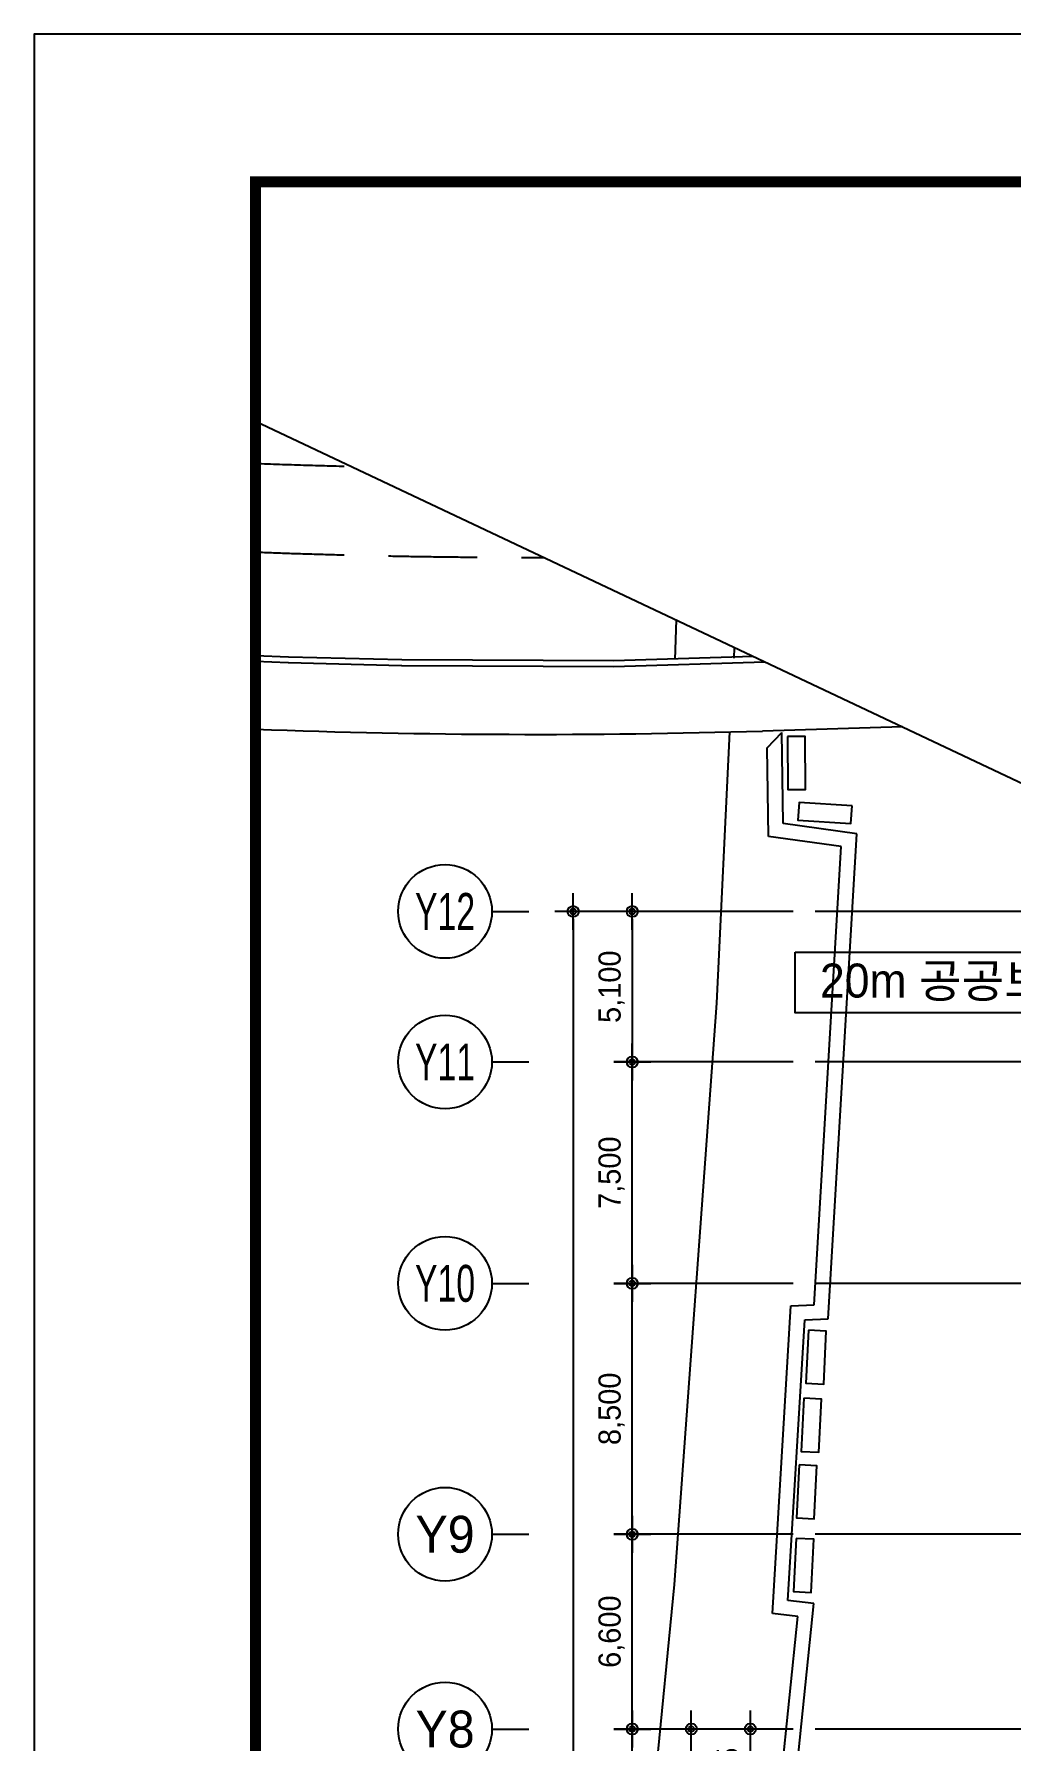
# Model space of a CAD drawing. Header units: metres. Extents: x 630750 to 860239, y 578133 to 726633.
# Drawn here: x 630750 to 663824, y 668810 to 726633 of the extents above; entities that cross this region are included whole.
import ezdxf
from ezdxf.enums import TextEntityAlignment as Align

# ---------------------------------------------------------------- set-up
doc = ezdxf.new("R2010")
doc.units = ezdxf.units.M
doc.linetypes.add('DASHED4', pattern=[4.5, 3, -1.5])
doc.layers.get('Defpoints').update_dxf_attribs({"color": 8})
for name, color, linetype in [('001dmp-FORM', 7, 'Continuous'), ('0block-1', 7, 'Continuous'), ('A-DIM', 7, 'Continuous'), ('A-ELE-3', 3, 'Continuous'), ('A-ETC-ROAD-STRP', 251, 'Continuous'), ('A-GRID-DIMS', 14, 'Continuous'), ('A-HAT', 8, 'Continuous'), ('A-TXT-M', 3, 'Continuous'), ('DIM', 7, 'Continuous'), ('HYUN', 7, 'Continuous')]:
    doc.layers.add(name, color=color, linetype=linetype)
doc.layers.add('A-CEN-1', color=1, linetype='Continuous', plot=False)
doc.styles.add('TEXT(돋음)', font='')
doc.styles.add('돋움', font='')
doc.styles.get('TEXT(돋음)').set_extended_font_data('Dotum')
doc.styles.get('돋움').set_extended_font_data('Dotum')
doc.dimstyles.new('DIM250', dxfattribs={"dimscale": 250, "dimtxt": 3, "dimasz": 1, "dimexe": 2, "dimexo": 3, "dimgap": 1, "dimtad": 1, "dimdec": 0, "dimzin": 0, "dimdsep": 46, "dimlunit": 6, "dimtxsty": 'TEXT(돋음)', "dimblk": 'Z_DOT', "dimcen": 2.5, "dimdle": 2, "dimclrd": 256, "dimclre": 256, "dimclrt": 3, "dimadec": 0, "dimazin": 0, "dimtfac": 1, "dimtdec": 0, "dimtix": 1, "dimtmove": 2, "dimatfit": 3, "dimldrblk": 'Z_DOT', "dimfxl": 1, "dimtolj": 1, "dimtzin": 0, "dimarcsym": 0})

# ---------------------------------------------------------------- blocks, each defined once
blk = doc.blocks.new('중간 단면 대지')
at = {"layer": '0block-1'}
for p, q in [((864119, 410578), (864557, 419767)), ((864119, 410578), (864557, 419767)), ((862688, 390881), (864119, 410578)), ((862688, 390881), (864119, 410578)), ((860765, 371225), (862688, 390881)), ((860765, 371225), (862688, 390881))]:
    blk.add_line(p, q, dxfattribs=at)
at = {"layer": 'A-ELE-3'}
for p, q in [((864119, 410578), (864557, 419767)), ((862688, 390881), (864119, 410578)), ((860765, 371225), (862688, 390881))]:
    blk.add_line(p, q, dxfattribs=at)
blk.add_lwpolyline([(870404, 419939), (865660, 419798)], dxfattribs=at)
blk.add_arc((858002, 677184), 257500, 267.88552, 271.70423, dxfattribs=at)
at = {"layer": 'A-ETC-ROAD-STRP', "ltscale": 1000}
for p, q in [((862746, 423559), (862692, 422225)), ((864710, 422631), (864696, 422270)), ((865824, 419230), (866316, 419742)), ((865873, 416229), (865824, 419230)), ((866366, 416666), (866316, 419742)), ((868857, 416319), (866366, 416666)), ((868330, 415888), (865873, 416229)), ((867419, 400362), (868330, 415888)), ((867892, 399886), (868857, 416319)), ((866000, 389905), (866623, 400320)), ((866623, 400320), (867419, 400362)), ((866527, 390345), (867096, 399844)), ((867096, 399844), (867892, 399886)), ((867403, 390239), (866527, 390345)), ((865365, 375206), (866856, 389802)), ((865820, 374746), (867403, 390239)), ((866856, 389802), (866000, 389905))]:
    blk.add_line(p, q, dxfattribs=at)
for points in [[(866511, 419612), (866523, 417812), (867123, 417816), (867111, 419616)], [(868698, 417260), (866902, 417378), (866863, 416779), (868659, 416662)], [(867223, 399498), (867137, 397700), (867736, 397671), (867823, 399469)], [(867059, 397190), (866973, 395392), (867573, 395363), (867659, 397161)], [(866901, 394937), (866815, 393139), (867415, 393110), (867501, 394908)], [(866803, 392442), (866717, 390644), (867316, 390615), (867402, 392413)]]:
    blk.add_lwpolyline(points, close=True, dxfattribs=at)
at = {"layer": 'A-ETC-ROAD-STRP', "linetype": 'DASHED4', "ltscale": 1000}
for centre, radius, start, end in [((858002, 677184), 248500, 267.8089, 268.55531), ((858045, 677380), 251701, 267.82693, 270.04873)]:
    blk.add_arc(centre, radius, start, end, dxfattribs=at)
at = {"layer": 'A-HAT'}
for p, q in [((848501, 422159), (849607, 422115)), ((849610, 422115), (853443, 422023)), ((860634, 421988), (865748, 422140)), ((853447, 422023), (860627, 421988))]:
    blk.add_line(p, q, dxfattribs=at)
at = {"layer": 'A-TXT-M'}
blk.add_lwpolyline([(866771, 412310), (881823, 412310), (881823, 410255), (866771, 410255)], close=True, dxfattribs=at)
at = {"layer": 'HYUN'}
for p, q in [((848501, 422359), (849615, 422315)), ((849615, 422315), (853448, 422223)), ((853448, 422223), (860628, 422188)), ((860628, 422188), (865350, 422328))]:
    blk.add_line(p, q, dxfattribs=at)
at = {"layer": 'A-TXT-M', "style": '돋움'}
blk.add_text('20m 공공보행도로', height=1152, rotation=0, dxfattribs=at).set_placement((867611, 410767))
blk = doc.blocks.new('Z_DOT')
at = {"layer": 'DIM', "color": 7}
for p, q in [((0, -2.5), (0, 2.5)), ((-2.5, 0), (2.5, 0))]:
    blk.add_line(p, q, dxfattribs=at)
for radius in [0.75, 0.375]:
    blk.add_circle((0, 0), radius, dxfattribs=at)
blk = doc.blocks.new('*D57')
at = {"layer": 'A-DIM', "lineweight": -2, "transparency": 16777216}
for p, q in [((656453, 669210), (652503, 669210)), ((653003, 664810), (653003, 668960)), ((656453, 664560), (652503, 664560))]:
    blk.add_line(p, q, dxfattribs=at)
at = {"layer": 'Defpoints', "color": 0, "transparency": 16777216}
for p in [(653003, 669210), (657203, 669210), (657203, 664560)]:
    blk.add_point(p, dxfattribs=at)
at = {"layer": 'A-DIM', "lineweight": -2, "transparency": 16777216, "xscale": 250, "yscale": 250, "zscale": 250}
for p, rotation in [((653003, 669210), 90), ((653003, 664560), 270)]:
    blk.add_blockref('Z_DOT', p, dxfattribs=dict(at, rotation=rotation))
at = {"layer": 'A-DIM', "color": 3, "transparency": 16777216, "insert": (652305, 666885), "char_height": 750, "attachment_point": 5, "rotation": 90, "style": 'TEXT(돋음)'}
blk.add_mtext('\\A1;4,650', dxfattribs=at)
blk = doc.blocks.new('*D59')
at = {"layer": 'A-DIM', "lineweight": -2, "transparency": 16777216}
for p, q in [((656453, 669210), (654503, 669210)), ((655003, 665745), (655003, 668960)), ((656453, 665495), (654503, 665495))]:
    blk.add_line(p, q, dxfattribs=at)
at = {"layer": 'Defpoints', "color": 0, "transparency": 16777216}
for p in [(655003, 669210), (657203, 669210), (657203, 665495)]:
    blk.add_point(p, dxfattribs=at)
at = {"layer": 'A-DIM', "lineweight": -2, "transparency": 16777216, "xscale": 250, "yscale": 250, "zscale": 250}
for p, rotation in [((655003, 669210), 90), ((655003, 665495), 270)]:
    blk.add_blockref('Z_DOT', p, dxfattribs=dict(at, rotation=rotation))
at = {"layer": 'A-DIM', "color": 3, "transparency": 16777216, "insert": (654305, 667353), "char_height": 750, "attachment_point": 5, "rotation": 90, "style": 'TEXT(돋음)'}
blk.add_mtext('\\A1;3,715', dxfattribs=at)
blk = doc.blocks.new('*D63')
at = {"layer": 'A-DIM', "lineweight": -2, "transparency": 16777216}
for p, q in [((656453, 669210), (650503, 669210)), ((651003, 659560), (651003, 668960)), ((656453, 659310), (650503, 659310))]:
    blk.add_line(p, q, dxfattribs=at)
at = {"layer": 'Defpoints', "color": 0, "transparency": 16777216}
for p in [(651003, 669210), (657203, 669210), (657203, 659310)]:
    blk.add_point(p, dxfattribs=at)
at = {"layer": 'A-DIM', "lineweight": -2, "transparency": 16777216, "xscale": 250, "yscale": 250, "zscale": 250}
for p, rotation in [((651003, 669210), 90), ((651003, 659310), 270)]:
    blk.add_blockref('Z_DOT', p, dxfattribs=dict(at, rotation=rotation))
at = {"layer": 'A-DIM', "color": 3, "transparency": 16777216, "insert": (650305, 664260), "char_height": 750, "attachment_point": 5, "rotation": 90, "style": 'TEXT(돋음)'}
blk.add_mtext('\\A1;9,900', dxfattribs=at)
blk = doc.blocks.new('*D64')
at = {"layer": 'A-DIM', "lineweight": -2, "transparency": 16777216}
for p, q in [((656453, 675810), (650503, 675810)), ((651003, 669460), (651003, 675560)), ((656453, 669210), (650503, 669210))]:
    blk.add_line(p, q, dxfattribs=at)
at = {"layer": 'Defpoints', "color": 0, "transparency": 16777216}
for p in [(651003, 675810), (657203, 675810), (657203, 669210)]:
    blk.add_point(p, dxfattribs=at)
at = {"layer": 'A-DIM', "lineweight": -2, "transparency": 16777216, "xscale": 250, "yscale": 250, "zscale": 250}
for p, rotation in [((651003, 675810), 90), ((651003, 669210), 270)]:
    blk.add_blockref('Z_DOT', p, dxfattribs=dict(at, rotation=rotation))
at = {"layer": 'A-DIM', "color": 3, "transparency": 16777216, "insert": (650305, 672510), "char_height": 750, "attachment_point": 5, "rotation": 90, "style": 'TEXT(돋음)'}
blk.add_mtext('\\A1;6,600', dxfattribs=at)
blk = doc.blocks.new('*D65')
at = {"layer": 'A-DIM', "lineweight": -2, "transparency": 16777216}
for p, q in [((656453, 684310), (650503, 684310)), ((651003, 676060), (651003, 684060)), ((656453, 675810), (650503, 675810))]:
    blk.add_line(p, q, dxfattribs=at)
at = {"layer": 'Defpoints', "color": 0, "transparency": 16777216}
for p in [(651003, 684310), (657203, 684310), (657203, 675810)]:
    blk.add_point(p, dxfattribs=at)
at = {"layer": 'A-DIM', "lineweight": -2, "transparency": 16777216, "xscale": 250, "yscale": 250, "zscale": 250}
for p, rotation in [((651003, 684310), 90), ((651003, 675810), 270)]:
    blk.add_blockref('Z_DOT', p, dxfattribs=dict(at, rotation=rotation))
at = {"layer": 'A-DIM', "color": 3, "transparency": 16777216, "insert": (650305, 680060), "char_height": 750, "attachment_point": 5, "rotation": 90, "style": 'TEXT(돋음)'}
blk.add_mtext('\\A1;8,500', dxfattribs=at)
blk = doc.blocks.new('*D66')
at = {"layer": 'A-DIM', "lineweight": -2, "transparency": 16777216}
for p, q in [((656453, 691810), (650503, 691810)), ((651003, 684560), (651003, 691560)), ((656453, 684310), (650503, 684310))]:
    blk.add_line(p, q, dxfattribs=at)
at = {"layer": 'Defpoints', "color": 0, "transparency": 16777216}
for p in [(651003, 691810), (657203, 691810), (657203, 684310)]:
    blk.add_point(p, dxfattribs=at)
at = {"layer": 'A-DIM', "lineweight": -2, "transparency": 16777216, "xscale": 250, "yscale": 250, "zscale": 250}
for p, rotation in [((651003, 691810), 90), ((651003, 684310), 270)]:
    blk.add_blockref('Z_DOT', p, dxfattribs=dict(at, rotation=rotation))
at = {"layer": 'A-DIM', "color": 3, "transparency": 16777216, "insert": (650305, 688060), "char_height": 750, "attachment_point": 5, "rotation": 90, "style": 'TEXT(돋음)'}
blk.add_mtext('\\A1;7,500', dxfattribs=at)
blk = doc.blocks.new('*D67')
at = {"layer": 'A-DIM', "lineweight": -2, "transparency": 16777216}
for p, q in [((656453, 696910), (648503, 696910)), ((649003, 696660), (649003, 627376)), ((656453, 627126), (648503, 627126))]:
    blk.add_line(p, q, dxfattribs=at)
at = {"layer": 'Defpoints', "color": 0, "transparency": 16777216}
for p in [(657203, 696910), (649003, 627126), (657203, 627126)]:
    blk.add_point(p, dxfattribs=at)
at = {"layer": 'A-DIM', "lineweight": -2, "transparency": 16777216, "xscale": 250, "yscale": 250, "zscale": 250}
for p, rotation in [((649003, 696910), 90), ((649003, 627126), 270)]:
    blk.add_blockref('Z_DOT', p, dxfattribs=dict(at, rotation=rotation))
at = {"layer": 'A-DIM', "color": 3, "transparency": 16777216, "insert": (648305, 662018), "char_height": 750, "attachment_point": 5, "rotation": 90, "style": 'TEXT(돋음)'}
blk.add_mtext('\\A1;69,784', dxfattribs=at)
blk = doc.blocks.new('주열마킹')
blk.add_line((0, 5), (0, 0))
blk.add_circle((0, 11.35), 6.35)
at = {"color": 3, "style": '돋움'}
blk.add_attdef('NO', text='', height=5, dxfattribs=at).set_placement((0, 11.35), align=Align.MIDDLE_CENTER)
blk = doc.blocks.new('*D34')
at = {"layer": 'A-DIM', "lineweight": -2, "transparency": 16777216}
for p, q in [((656453, 696910), (650503, 696910)), ((651003, 696660), (651003, 692060)), ((656453, 691810), (650503, 691810))]:
    blk.add_line(p, q, dxfattribs=at)
at = {"layer": 'Defpoints', "color": 0, "transparency": 16777216}
for p in [(657203, 696910), (651003, 691810), (657203, 691810)]:
    blk.add_point(p, dxfattribs=at)
at = {"layer": 'A-DIM', "lineweight": -2, "transparency": 16777216, "xscale": 250, "yscale": 250, "zscale": 250}
for p, rotation in [((651003, 696910), 90), ((651003, 691810), 270)]:
    blk.add_blockref('Z_DOT', p, dxfattribs=dict(at, rotation=rotation))
at = {"layer": 'A-DIM', "color": 3, "transparency": 16777216, "insert": (650305, 694360), "char_height": 750, "attachment_point": 5, "rotation": 90, "style": 'TEXT(돋음)'}
blk.add_mtext('\\A1;5,100', dxfattribs=at)
blk = doc.blocks.new('xref-sheet(건축)')
at = {"layer": '001dmp-FORM', "color": 30}
blk.add_lwpolyline([(8410, 5940), (0, 5940), (0, 0), (8410, 0)], close=True, dxfattribs=at)
at = {"layer": '001dmp-FORM', "const_width": 15}
blk.add_lwpolyline([(300, 200), (300, 5740), (8210, 5740), (8210, 200)], close=True, dxfattribs=at)

msp = doc.modelspace()

# ---------------------------------------------------------------- linework, layer by layer
at = {"layer": 'A-CEN-1', "linetype": 'Continuous', "ltscale": 0.1}
msp.add_line((727704.4, 696910.2, 0), (657202.6, 696910.2, 0), dxfattribs=at)
at = {"layer": 'A-CEN-1', "linetype": 'Continuous'}
for p, q in [((795684.4, 691810.2, 0), (657202.6, 691810.2, 0)), ((795684.4, 684310.2, 0), (657202.6, 684310.2, 0)), ((795684.4, 675810.2, 0), (657202.6, 675810.2, 0)), ((795684.4, 669210.2, 0), (657202.6, 669210.2, 0))]:
    msp.add_line(p, q, dxfattribs=at)
at = {"layer": 'A-DIM', "elevation": 0}
msp.add_lwpolyline([(638250, 713518.2), (671021.4, 698027.4), (670646.6, 697115.1), (672227.8, 698547.1), (671864.7, 697628.8), (687368.2, 690300.4)], dxfattribs=at)

# ---------------------------------------------------------------- block references
at = {"xscale": 24.9999912600033, "yscale": 24.99999123637099, "zscale": 24.99999123690949}
msp.add_blockref('xref-sheet(건축)', (630750, 578132.8), dxfattribs=at)
at = {"layer": 'A-GRID-DIMS'}
ref = msp.add_blockref('주열마킹', (647502.6, 696910.5, 0), dxfattribs=dict(at, xscale=250, yscale=250, zscale=250, rotation=90))
ref.add_attrib('NO', 'Y12', dxfattribs={"layer": '0', "color": 3, "height": 1250, "style": '돋움', "width": 0.7}).set_placement((644665.1, 696910.5, 0), align=Align.MIDDLE_CENTER)
ref = msp.add_blockref('주열마킹', (647502.6, 691810.5, 0), dxfattribs=dict(at, xscale=250, yscale=250, zscale=250, rotation=90))
ref.add_attrib('NO', 'Y11', dxfattribs={"layer": '0', "color": 3, "height": 1250, "style": '돋움', "width": 0.7}).set_placement((644665.1, 691810.5, 0), align=Align.MIDDLE_CENTER)
ref = msp.add_blockref('주열마킹', (647502.6, 684310.5, 0), dxfattribs=dict(at, xscale=250, yscale=250, zscale=250, rotation=90))
ref.add_attrib('NO', 'Y10', dxfattribs={"layer": '0', "color": 3, "height": 1250, "style": '돋움', "width": 0.7}).set_placement((644665.1, 684310.5, 0), align=Align.MIDDLE_CENTER)
ref = msp.add_blockref('주열마킹', (647502.6, 675810.5, 0), dxfattribs=dict(at, xscale=250, yscale=250, zscale=250, rotation=90))
ref.add_attrib('NO', 'Y9', dxfattribs={"layer": '0', "color": 3, "height": 1250, "style": '돋움'}).set_placement((644665.1, 675810.5, 0), align=Align.MIDDLE_CENTER)
ref = msp.add_blockref('주열마킹', (647502.6, 669210.5, 0), dxfattribs=dict(at, xscale=250, yscale=250, zscale=250, rotation=90))
ref.add_attrib('NO', 'Y8', dxfattribs={"layer": '0', "color": 3, "height": 1250, "style": '돋움'}).set_placement((644665.1, 669210.5, 0), align=Align.MIDDLE_CENTER)
at = {"layer": 'HYUN'}
msp.add_blockref('중간 단면 대지', (-210250, 283225.3, 0), dxfattribs=at)

# ---------------------------------------------------------------- dimensions: what is measured, and where the dimension line sits
at = {"layer": 'A-DIM'}
for base, p1, p2, angle, picture, middle in [((649002.6, 627125.8, 0), (657202.6, 696910.2, 0), (657202.6, 627125.8, 0), 90, '*D67', (648304.8, 662018, 0)), ((651002.6, 691810.2, 0), (657202.6, 696910.2, 0), (657202.6, 691810.2, 0), 270, '*D34', (650304.8, 694360.2, 0)), ((651002.6, 691810.2, 0), (657202.6, 684310.2, 0), (657202.6, 691810.2, 0), 90, '*D66', (650304.8, 688060.2, 0)), ((651002.6, 684310.2, 0), (657202.6, 675810.2, 0), (657202.6, 684310.2, 0), 90, '*D65', (650304.8, 680060.2, 0)), ((651002.6, 675810.2, 0), (657202.6, 669210.2, 0), (657202.6, 675810.2, 0), 90, '*D64', (650304.8, 672510.2, 0)), ((651002.6, 669210.2, 0), (657202.6, 659310.2, 0), (657202.6, 669210.2, 0), 90, '*D63', (650304.8, 664260.2, 0)), ((653002.6, 669210.2, 0), (657202.6, 664560.2, 0), (657202.6, 669210.2, 0), 90, '*D57', (652304.8, 666885.2, 0)), ((655002.6, 669210.2, 0), (657202.6, 665495.2, 0), (657202.6, 669210.2, 0), 90, '*D59', (654304.8, 667352.7, 0))]:
    dim = msp.add_linear_dim(base=base, p1=p1, p2=p2, angle=angle, dimstyle='DIM250', dxfattribs=at)
    dim.commit()
    dim.dimension.update_dxf_attribs({"geometry": picture, "text_midpoint": middle})

doc.saveas('drawing.dxf')
